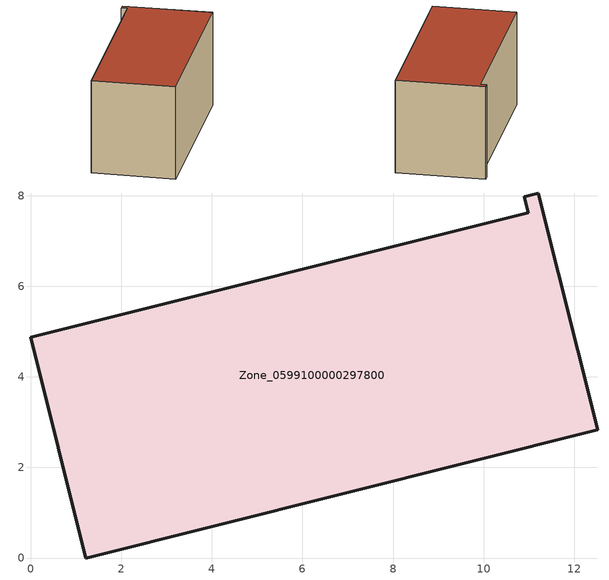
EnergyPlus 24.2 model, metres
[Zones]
Zone_0599100000297800
 floor ground (C_G): 12.52,2.83 1.22,0 0,4.87 10.99,7.62 10.9,7.98 11.21,8.06 z0
 wall outside (C_F): 12.52,2.83 11.21,8.06 10.9,7.98 10.99,7.62 0,4.87 1.22,0 12.52,2.83 z0:5.84
 roof outside (C_R): 1.22,0 12.52,2.83 11.21,8.06 10.9,7.98 10.99,7.62 0,4.87 z5.84
[BUILDING]
Pand.0599100000297800: North Axis=0; Terrain=City; Loads Convergence Tolerance Value=0.04; Temperature Convergence Tolerance Value=0.4; Solar Distribution=FullExterior; Maximum Number of Warmup Days=25; Minimum Number of Warmup Days=1
[Site:Location]
Rotterdam.The.Hague.AP_ZH_NLD Design_Conditions: Latitude=51.96; Longitude=4.45; Time Zone=1; Elevation=-4.5
[SITE:GROUNDTEMPERATURE:BUILDINGSURFACE]
18, 18, 18, 18, 18, 18, 18, 18, 18, 18, 18, 18
[MATERIAL] Thermal Absorptance=0.9; Solar Absorptance=0.7; Visible Absorptance=0.7
Name | Roughness | Thickness | Conductivity | Density | Specific Heat
G.TC.1992-2005 | MediumSmooth | 0.15 | 0.06 | 540 | 1210
F.TC.1992-2005 | Rough | 0.3 | 0.12 | 1920 | 840
R.TC.1992-2005 | MediumRough | 0.2 | 0.08 | 1500 | 1000
[CONSTRUCTION]
C_G: G.TC.1992-2005
C_F: F.TC.1992-2005
C_R: R.TC.1992-2005
[ZONE]
Zone_0599100000297800: Type=1; Multiplier=1; Ceiling Height=Autocalculate; Volume=Autocalculate; Floor Area=autocalculate; Part of Total Floor Area=Yes
[ZONEINFILTRATION:DESIGNFLOWRATE]
Infil_Zone_0599100000297800: Zone or ZoneList or Space or SpaceList=Zone_0599100000297800; Schedule=AlwaysOn; Design Flow Rate Calculation Method=Flow/Area; Flow Rate per Floor Area=0.0015; Constant Term Coefficient=1; Temperature Term Coefficient=0; Velocity Term Coefficient=0; Velocity Squared Term Coefficient=0
[HVACTEMPLATE:ZONE:IDEALLOADSAIRSYSTEM]
Zone_0599100000297800: Maximum Heating Supply Air Temperature=50; Minimum Cooling Supply Air Temperature=13; Maximum Heating Supply Air Humidity Ratio=0.0156; Minimum Cooling Supply Air Humidity Ratio=0.0077; Heating Limit=NoLimit; Cooling Limit=NoLimit; Dehumidification Control Type=ConstantSensibleHeatRatio; Cooling Sensible Heat Ratio=0.7; Dehumidification Setpoint=60; Humidification Control Type=None; Humidification Setpoint=30; Outdoor Air Method=None; Outdoor Air Flow Rate per Person=0.00944; Outdoor Air Flow Rate per Zone Floor Area=0; Outdoor Air Flow Rate per Zone=0; Demand Controlled Ventilation Type=None; Outdoor Air Economizer Type=NoEconomizer; Heat Recovery Type=None; Sensible Heat Recovery Effectiveness=0.7; Latent Heat Recovery Effectiveness=0.65
[ZONECONTROL:THERMOSTAT]
ThermostatControl_Zone_0599100000297800: Zone or ZoneList=Zone_0599100000297800; Control Type Schedule=DualSetpointControlType; Control 1=Thermostat_Zone_0599100000297800; Temperature Difference Between Cutout And Setpoint=0
[THERMOSTATSETPOINT:DUALSETPOINT]
Thermostat_Zone_0599100000297800: Heating Setpoint Temperature Schedule=HeatingSetpoint_Zone_0599100000297800; Cooling Setpoint Temperature Schedule=CoolingSetpoint_Zone_0599100000297800
[SCHEDULE:COMPACT]
HeatingSetpoint_Zone_0599100000297800: Through: 12/31, For: AllDays, Until: 24:00, 21
CoolingSetpoint_Zone_0599100000297800: Through: 12/31, For: AllDays, Until: 24:00, 24
DualSetpointControlType: Through: 12/31, For: AllDays, Until: 24:00, 4
AlwaysOn: Through: 12/31, For: AllDays, Until: 24:00, 1
